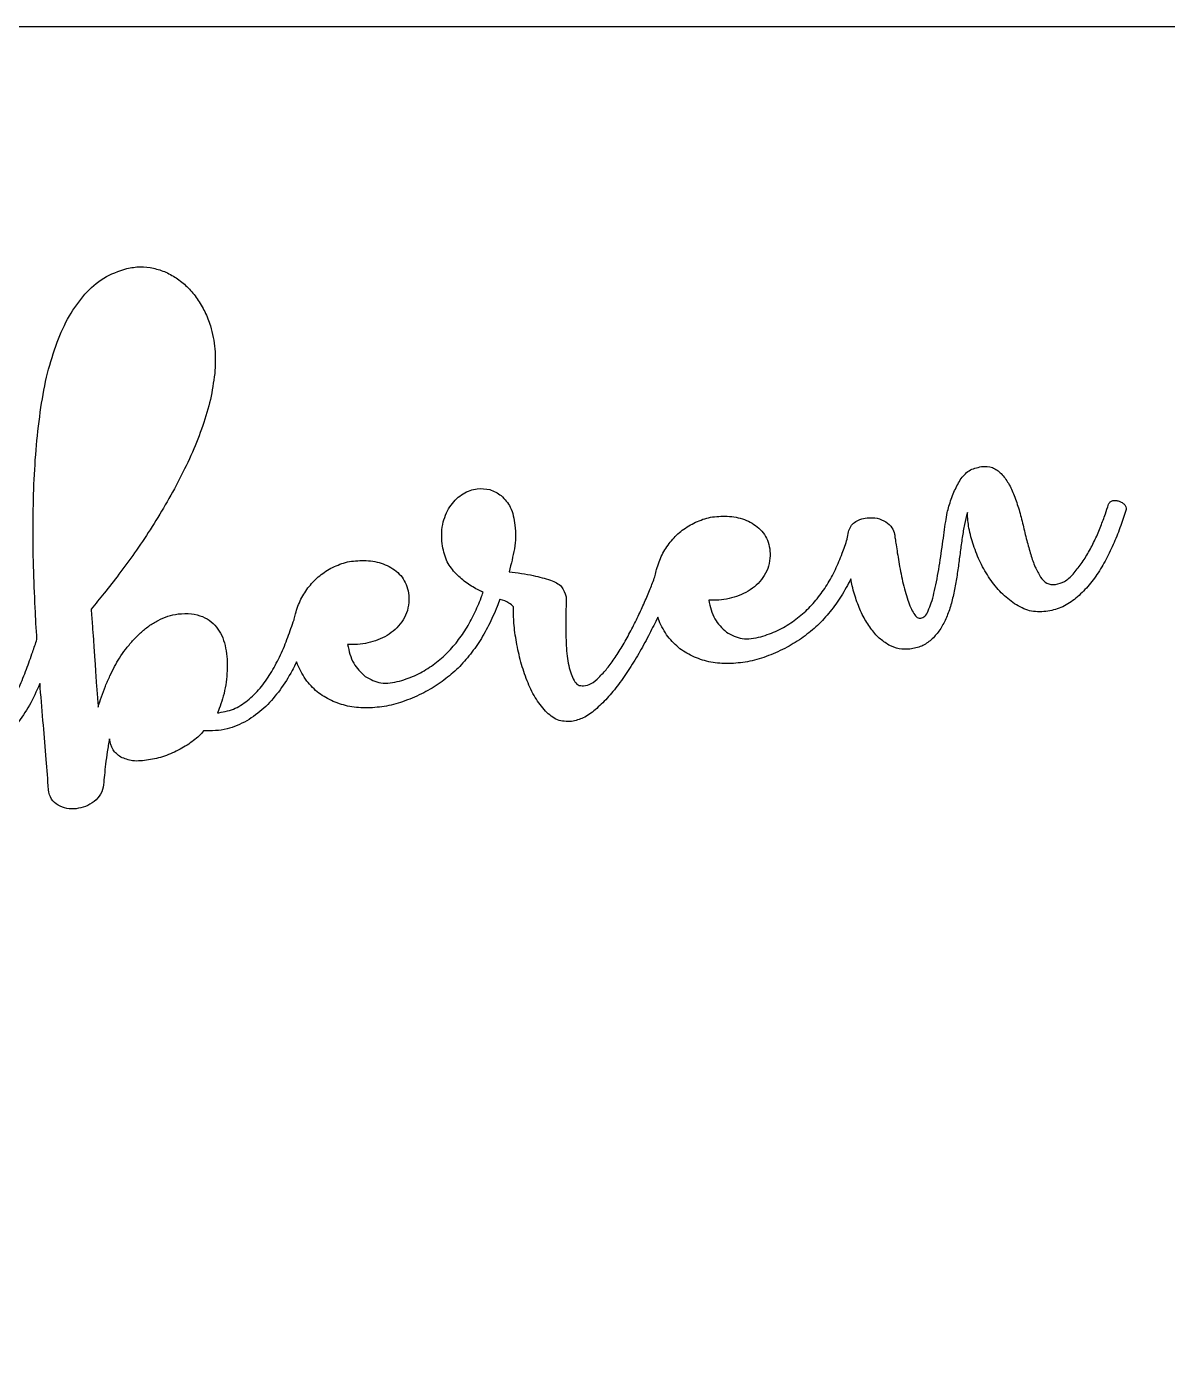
# Model space of a CAD drawing. Header units: millimetres. Extents: x -310 to 60, y -185 to 185.
# Drawn here: x -24.84 to 8.8, y 145.89 to 184.97 of the extents above; entities that cross this region are included whole.
import ezdxf

# ---------------------------------------------------------------- set-up
doc = ezdxf.new("R2010")
doc.units = ezdxf.units.MM
doc.layers.get('0').update_dxf_attribs({"linetype": 'CONTINUOUS'})

msp = doc.modelspace()

# ---------------------------------------------------------------- linework, layer by layer
for p, q in [((-6.317, 168.74), (-6.304, 168.776)), ((-0.539, 168.679), (-0.571, 168.611)), ((-10.872, 168.072), (-10.886, 168.077)), ((-24.446, 165.595), (-24.456, 165.569)), ((-19.214, 164.726), (-19.167, 164.732))]:
    msp.add_line(p, q)
msp.add_lwpolyline([(-200.681, -184.932), (-200.681, -185.032), (-240.681, -185.032), (-240.681, -184.932), (-245.424, -180.189), (-265.424, -180.189), (-270.262, -185.032), (-305.471, -185.032), (-310.471, -180.224), (-310.471, 179.968), (-305.471, 184.968), (54.529, 184.968), (59.529, 179.968), (59.529, -180.032), (54.529, -185.032), (19.319, -185.032), (14.482, -180.189), (-5.518, -180.189), (-10.261, -184.932), (-10.261, -185.032), (-50.261, -185.032), (-50.261, -184.932), (-55.004, -180.189), (-195.939, -180.189)], close=True)
for points, knots in [([(-23.124, 177.074), (-22.948, 177.247), (-22.594, 177.596), (-22.123, 177.752), (-21.887, 177.83)], [0, 0, 0, 0, 0.0732222, 0.1467386, 0.1467386, 0.1467386, 0.1467386]), ([(-21.887, 177.83), (-21.755, 177.855), (-21.494, 177.904), (-21.232, 177.862), (-21.103, 177.842)], [0, 0, 0, 0, 0.03990191, 0.07898188, 0.07898188, 0.07898188, 0.07898188]), ([(-21.103, 177.842), (-20.976, 177.807), (-20.722, 177.737), (-20.499, 177.596), (-20.387, 177.525)], [0, 0, 0, 0, 0.03912047, 0.07869063, 0.07869063, 0.07869063, 0.07869063]), ([(-20.387, 177.525), (-20.279, 177.441), (-20.06, 177.271), (-19.892, 177.05), (-19.807, 176.937)], [0, 0, 0, 0, 0.04065472, 0.08288815, 0.08288815, 0.08288815, 0.08288815]), ([(-23.941, 175.655), (-23.832, 175.922), (-23.622, 176.431), (-23.285, 176.866), (-23.124, 177.074)], [0, 0, 0, 0, 0.085987, 0.1643469, 0.1643469, 0.1643469, 0.1643469]), ([(-19.807, 176.937), (-19.728, 176.813), (-19.568, 176.562), (-19.469, 176.281), (-19.419, 176.138)], [0, 0, 0, 0, 0.04380397, 0.08906321, 0.08906321, 0.08906321, 0.08906321]), ([(-19.419, 176.138), (-19.363, 175.913), (-19.25, 175.451), (-19.279, 174.977), (-19.294, 174.733)], [0, 0, 0, 0, 0.0690171, 0.1418029, 0.1418029, 0.1418029, 0.1418029]), ([(-24.418, 173.729), (-24.361, 174.071), (-24.253, 174.726), (-24.042, 175.355), (-23.941, 175.655)], [0, 0, 0, 0, 0.1039312, 0.1987395, 0.1987395, 0.1987395, 0.1987395]), ([(-19.294, 174.733), (-19.329, 174.478), (-19.4, 173.955), (-19.561, 173.454), (-19.644, 173.197)], [0, 0, 0, 0, 0.0770821, 0.1577966, 0.1577966, 0.1577966, 0.1577966]), ([(-24.624, 171.467), (-24.604, 171.853), (-24.565, 172.61), (-24.466, 173.361), (-24.418, 173.729)], [0, 0, 0, 0, 0.1160285, 0.2272083, 0.2272083, 0.2272083, 0.2272083]), ([(-19.644, 173.197), (-19.742, 172.933), (-19.941, 172.397), (-20.197, 171.886), (-20.327, 171.626)], [0, 0, 0, 0, 0.0842309, 0.1714462, 0.1714462, 0.1714462, 0.1714462]), ([(2.69, 171.599), (2.768, 171.7), (2.928, 171.906), (3.183, 171.961), (3.313, 171.989)], [0, 0, 0, 0, 0.03722433, 0.07567391, 0.07567391, 0.07567391, 0.07567391]), ([(3.313, 171.989), (3.426, 171.993), (3.648, 171.999), (3.817, 171.854), (3.9, 171.784)], [0, 0, 0, 0, 0.03268659, 0.06426645, 0.06426645, 0.06426645, 0.06426645]), ([(-20.327, 171.626), (-20.465, 171.368), (-20.738, 170.859), (-21.044, 170.37), (-21.195, 170.129)], [0, 0, 0, 0, 0.087675, 0.1730868, 0.1730868, 0.1730868, 0.1730868]), ([(2.356, 170.82), (2.4, 170.96), (2.486, 171.231), (2.623, 171.479), (2.69, 171.599)], [0, 0, 0, 0, 0.04393848, 0.08487704, 0.08487704, 0.08487704, 0.08487704]), ([(3.9, 171.784), (3.975, 171.691), (4.133, 171.493), (4.231, 171.259), (4.282, 171.135)], [0, 0, 0, 0, 0.03559298, 0.07558022, 0.07558022, 0.07558022, 0.07558022]), ([(-24.635, 169.048), (-24.644, 169.455), (-24.661, 170.262), (-24.636, 171.068), (-24.624, 171.467)], [0, 0, 0, 0, 0.1222312, 0.2419801, 0.2419801, 0.2419801, 0.2419801]), ([(-12.326, 170.855), (-12.273, 170.922), (-12.17, 171.051), (-12.034, 171.144), (-11.968, 171.189)], [0, 0, 0, 0, 0.02528732, 0.04921363, 0.04921363, 0.04921363, 0.04921363]), ([(-11.968, 171.189), (-11.901, 171.226), (-11.769, 171.297), (-11.623, 171.324), (-11.551, 171.337)], [0, 0, 0, 0, 0.02276822, 0.04450185, 0.04450185, 0.04450185, 0.04450185]), ([(-11.551, 171.337), (-11.425, 171.34), (-11.168, 171.345), (-10.953, 171.205), (-10.843, 171.134)], [0, 0, 0, 0, 0.03686002, 0.07517786, 0.07517786, 0.07517786, 0.07517786]), ([(-12.555, 170.356), (-12.528, 170.447), (-12.475, 170.624), (-12.375, 170.78), (-12.326, 170.855)], [0, 0, 0, 0, 0.02844271, 0.0552039, 0.0552039, 0.0552039, 0.0552039]), ([(-10.843, 171.134), (-10.743, 171.025), (-10.519, 170.78), (-10.468, 170.449), (-10.44, 170.265)], [0, 0, 0, 0, 0.04324392, 0.09774196, 0.09774196, 0.09774196, 0.09774196]), ([(2.26, 170.367), (2.273, 170.456), (2.295, 170.609), (2.338, 170.757), (2.356, 170.82)], [0, 0, 0, 0, 0.02676623, 0.04634806, 0.04634806, 0.04634806, 0.04634806]), ([(4.282, 171.135), (4.331, 170.997), (4.433, 170.712), (4.503, 170.418), (4.54, 170.266)], [0, 0, 0, 0, 0.04395013, 0.0907064, 0.0907064, 0.0907064, 0.0907064]), ([(6.835, 170.234), (6.88, 170.353), (6.961, 170.566), (7.032, 170.783), (7.064, 170.878)], [0, 0, 0, 0, 0.03817325, 0.06843204, 0.06843204, 0.06843204, 0.06843204]), ([(7.064, 170.878), (7.078, 170.905), (7.106, 170.957), (7.162, 170.976), (7.19, 170.985)], [0, 0, 0, 0, 0.00870769, 0.01705644, 0.01705644, 0.01705644, 0.01705644]), ([(7.19, 170.985), (7.22, 170.988), (7.282, 170.995), (7.342, 170.979), (7.373, 170.971)], [0, 0, 0, 0, 0.0090198, 0.01850738, 0.01850738, 0.01850738, 0.01850738]), ([(7.373, 170.971), (7.403, 170.959), (7.461, 170.937), (7.507, 170.895), (7.53, 170.875)], [0, 0, 0, 0, 0.00949241, 0.01850858, 0.01850858, 0.01850858, 0.01850858]), ([(7.53, 170.875), (7.547, 170.853), (7.582, 170.808), (7.58, 170.752), (7.579, 170.724)], [0, 0, 0, 0, 0.00825556, 0.01636809, 0.01636809, 0.01636809, 0.01636809]), ([(-5.17, 170.325), (-5.026, 170.387), (-4.731, 170.514), (-4.41, 170.524), (-4.246, 170.529)], [0, 0, 0, 0, 0.04661377, 0.09538239, 0.09538239, 0.09538239, 0.09538239]), ([(-4.246, 170.529), (-4.158, 170.525), (-3.985, 170.517), (-3.817, 170.47), (-3.734, 170.447)], [0, 0, 0, 0, 0.02621136, 0.05198465, 0.05198465, 0.05198465, 0.05198465]), ([(-3.734, 170.447), (-3.655, 170.418), (-3.497, 170.36), (-3.361, 170.26), (-3.294, 170.211)], [0, 0, 0, 0, 0.02526617, 0.05015884, 0.05015884, 0.05015884, 0.05015884]), ([(-0.427, 170.345), (-0.375, 170.376), (-0.261, 170.445), (-0.128, 170.465), (-0.056, 170.476)], [0, 0, 0, 0, 0.01794237, 0.03964398, 0.03964398, 0.03964398, 0.03964398]), ([(-0.056, 170.476), (0.046, 170.482), (0.241, 170.493), (0.414, 170.401), (0.497, 170.356)], [0, 0, 0, 0, 0.02991323, 0.05754375, 0.05754375, 0.05754375, 0.05754375]), ([(2.167, 169.703), (2.183, 169.819), (2.215, 170.04), (2.246, 170.262), (2.26, 170.367)], [0, 0, 0, 0, 0.03511329, 0.06709573, 0.06709573, 0.06709573, 0.06709573]), ([(2.899, 170.633), (2.869, 170.518), (2.806, 170.274), (2.768, 170.026), (2.748, 169.895)], [0, 0, 0, 0, 0.03574428, 0.07536966, 0.07536966, 0.07536966, 0.07536966]), ([(3.077, 169.67), (3.027, 169.837), (2.931, 170.151), (2.909, 170.479), (2.899, 170.633)], [0, 0, 0, 0, 0.05220789, 0.09826662, 0.09826662, 0.09826662, 0.09826662]), ([(7.579, 170.724), (7.529, 170.565), (7.425, 170.235), (7.294, 169.915), (7.227, 169.75)], [0, 0, 0, 0, 0.0500575, 0.103618, 0.103618, 0.103618, 0.103618]), ([(-21.195, 170.129), (-21.346, 169.899), (-21.64, 169.452), (-21.96, 169.022), (-22.116, 168.813)], [0, 0, 0, 0, 0.0823098, 0.1606278, 0.1606278, 0.1606278, 0.1606278]), ([(-12.584, 169.711), (-12.595, 169.825), (-12.614, 170.041), (-12.574, 170.254), (-12.555, 170.356)], [0, 0, 0, 0, 0.03400724, 0.06479215, 0.06479215, 0.06479215, 0.06479215]), ([(-10.44, 170.265), (-10.429, 170.145), (-10.408, 169.912), (-10.441, 169.68), (-10.457, 169.567)], [0, 0, 0, 0, 0.03594057, 0.06996185, 0.06996185, 0.06996185, 0.06996185]), ([(-5.863, 169.763), (-5.763, 169.874), (-5.563, 170.098), (-5.302, 170.249), (-5.17, 170.325)], [0, 0, 0, 0, 0.04432355, 0.08973998, 0.08973998, 0.08973998, 0.08973998]), ([(-3.294, 170.211), (-3.233, 170.155), (-3.11, 170.042), (-3.035, 169.893), (-2.998, 169.818)], [0, 0, 0, 0, 0.02463004, 0.04956534, 0.04956534, 0.04956534, 0.04956534]), ([(-0.645, 169.852), (-0.645, 169.855), (-0.638, 169.926), (-0.624, 169.996), (-0.61, 170.063)], [0.02350466, 0.02350466, 0.02350466, 0.02350466, 0.02435458, 0.04485711, 0.04485711, 0.04485711, 0.04485711]), ([(-0.61, 170.063), (-0.591, 170.12), (-0.553, 170.229), (-0.468, 170.308), (-0.427, 170.345)], [0, 0, 0, 0, 0.01762162, 0.03411948, 0.03411948, 0.03411948, 0.03411948]), ([(0.497, 170.356), (0.564, 170.305), (0.689, 170.211), (0.733, 170.062), (0.753, 169.995)], [0, 0, 0, 0, 0.02471766, 0.04534692, 0.04534692, 0.04534692, 0.04534692]), ([(0.753, 169.995), (0.758, 169.952), (0.772, 169.847), (0.788, 169.743), (0.797, 169.68)], [0, 0, 0, 0, 0.01275079, 0.03180623, 0.03180623, 0.03180623, 0.03180623]), ([(4.54, 170.266), (4.575, 170.115), (4.643, 169.822), (4.727, 169.533), (4.768, 169.393)], [0, 0, 0, 0, 0.04666347, 0.09021645, 0.09021645, 0.09021645, 0.09021645]), ([(6.475, 169.47), (6.542, 169.594), (6.676, 169.842), (6.782, 170.103), (6.835, 170.234)], [0, 0, 0, 0, 0.04231259, 0.08445406, 0.08445406, 0.08445406, 0.08445406]), ([(-12.214, 168.862), (-12.306, 168.98), (-12.501, 169.231), (-12.556, 169.545), (-12.584, 169.711)], [0, 0, 0, 0, 0.04427424, 0.09391493, 0.09391493, 0.09391493, 0.09391493]), ([(-6.265, 168.958), (-6.218, 169.104), (-6.125, 169.393), (-5.949, 169.641), (-5.863, 169.763)], [0, 0, 0, 0, 0.04596224, 0.09050032, 0.09050032, 0.09050032, 0.09050032]), ([(-2.998, 169.818), (-2.969, 169.736), (-2.911, 169.565), (-2.917, 169.383), (-2.921, 169.29)], [0, 0, 0, 0, 0.02594464, 0.05382568, 0.05382568, 0.05382568, 0.05382568]), ([(-0.993, 168.952), (-0.922, 169.111), (-0.791, 169.405), (-0.69, 169.711), (-0.645, 169.852)], [0, 0, 0, 0, 0.05215117, 0.09661919, 0.09661919, 0.09661919, 0.09661919]), ([(0.797, 169.68), (0.809, 169.602), (0.835, 169.435), (0.862, 169.27), (0.877, 169.182)], [0, 0, 0, 0, 0.02371191, 0.05043253, 0.05043253, 0.05043253, 0.05043253]), ([(2.053, 168.957), (2.073, 169.083), (2.112, 169.331), (2.149, 169.58), (2.167, 169.703)], [0, 0, 0, 0, 0.03822052, 0.07541218, 0.07541218, 0.07541218, 0.07541218]), ([(2.748, 169.895), (2.728, 169.756), (2.689, 169.476), (2.652, 169.195), (2.633, 169.053)], [0, 0, 0, 0, 0.04206044, 0.08499089, 0.08499089, 0.08499089, 0.08499089]), ([(3.561, 168.683), (3.464, 168.839), (3.268, 169.151), (3.141, 169.496), (3.077, 169.67)], [0, 0, 0, 0, 0.0549714, 0.1101343, 0.1101343, 0.1101343, 0.1101343]), ([(7.227, 169.75), (7.152, 169.584), (7.006, 169.257), (6.814, 168.954), (6.72, 168.805)], [0, 0, 0, 0, 0.0544277, 0.1073275, 0.1073275, 0.1073275, 0.1073275]), ([(-15.818, 169.018), (-15.674, 169.08), (-15.379, 169.207), (-15.058, 169.217), (-14.894, 169.222)], [0, 0, 0, 0, 0.04661377, 0.09538239, 0.09538239, 0.09538239, 0.09538239]), ([(-14.894, 169.222), (-14.806, 169.218), (-14.633, 169.209), (-14.465, 169.163), (-14.382, 169.14)], [0, 0, 0, 0, 0.0262123, 0.05198469, 0.05198469, 0.05198469, 0.05198469]), ([(-10.457, 169.567), (-10.479, 169.456), (-10.525, 169.229), (-10.581, 169.004), (-10.609, 168.89)], [0, 0, 0, 0, 0.03405822, 0.06946906, 0.06946906, 0.06946906, 0.06946906]), ([(-2.921, 169.29), (-2.937, 169.184), (-2.968, 168.978), (-3.076, 168.801), (-3.128, 168.714)], [0, 0, 0, 0, 0.03164288, 0.06172583, 0.06172583, 0.06172583, 0.06172583]), ([(4.768, 169.393), (4.808, 169.27), (4.881, 169.04), (5, 168.83), (5.054, 168.733)], [0, 0, 0, 0, 0.03893458, 0.07211565, 0.07211565, 0.07211565, 0.07211565]), ([(6.017, 168.821), (6.099, 168.92), (6.27, 169.123), (6.405, 169.352), (6.475, 169.47)], [0, 0, 0, 0, 0.03850237, 0.07954757, 0.07954757, 0.07954757, 0.07954757]), ([(-24.536, 166.894), (-24.555, 167.204), (-24.597, 167.921), (-24.621, 168.64), (-24.635, 169.048)], [0.0268442, 0.0268442, 0.0268442, 0.0268442, 0.1201037, 0.2424794, 0.2424794, 0.2424794, 0.2424794]), ([(-22.116, 168.813), (-22.26, 168.625), (-22.528, 168.277), (-22.809, 167.941), (-22.939, 167.787)], [0, 0, 0, 0, 0.0710642, 0.1315458, 0.1315458, 0.1315458, 0.1315458]), ([(-16.511, 168.455), (-16.411, 168.566), (-16.211, 168.791), (-15.95, 168.942), (-15.818, 169.018)], [0, 0, 0, 0, 0.04432355, 0.08973998, 0.08973998, 0.08973998, 0.08973998]), ([(-14.382, 169.14), (-14.303, 169.11), (-14.145, 169.052), (-14.009, 168.953), (-13.942, 168.904)], [0, 0, 0, 0, 0.02526617, 0.05015884, 0.05015884, 0.05015884, 0.05015884]), ([(-13.942, 168.904), (-13.881, 168.848), (-13.758, 168.735), (-13.683, 168.586), (-13.646, 168.511)], [0, 0, 0, 0, 0.02463004, 0.04956534, 0.04956534, 0.04956534, 0.04956534]), ([(-11.548, 168.363), (-11.667, 168.431), (-11.91, 168.57), (-12.111, 168.763), (-12.214, 168.862)], [0, 0, 0, 0, 0.04095, 0.08345274, 0.08345274, 0.08345274, 0.08345274]), ([(-10.609, 168.89), (-10.371, 168.858), (-9.958, 168.802), (-9.558, 168.689), (-9.388, 168.641)], [0, 0, 0, 0, 0.072012, 0.1247963, 0.1247963, 0.1247963, 0.1247963]), ([(-1.529, 168.094), (-1.428, 168.228), (-1.223, 168.498), (-1.07, 168.8), (-0.993, 168.952)], [0, 0, 0, 0, 0.0502187, 0.1012918, 0.1012918, 0.1012918, 0.1012918]), ([(0.877, 169.182), (0.893, 169.087), (0.927, 168.893), (0.969, 168.701), (0.99, 168.603)], [0, 0, 0, 0, 0.02884723, 0.05895539, 0.05895539, 0.05895539, 0.05895539]), ([(1.915, 168.257), (1.94, 168.368), (1.992, 168.6), (2.032, 168.835), (2.053, 168.957)], [0, 0, 0, 0, 0.0341561, 0.07135431, 0.07135431, 0.07135431, 0.07135431]), ([(2.633, 169.053), (2.613, 168.91), (2.574, 168.627), (2.517, 168.347), (2.489, 168.207)], [0, 0, 0, 0, 0.0431256, 0.0858189, 0.0858189, 0.0858189, 0.0858189]), ([(5.493, 168.509), (5.586, 168.534), (5.789, 168.588), (5.937, 168.739), (6.017, 168.821)], [0, 0, 0, 0, 0.02842333, 0.06199757, 0.06199757, 0.06199757, 0.06199757]), ([(6.72, 168.805), (6.621, 168.667), (6.427, 168.397), (6.177, 168.178), (6.055, 168.07)], [0, 0, 0, 0, 0.05080611, 0.09940763, 0.09940763, 0.09940763, 0.09940763]), ([(-16.913, 167.65), (-16.866, 167.797), (-16.773, 168.086), (-16.597, 168.333), (-16.511, 168.455)], [0, 0, 0, 0, 0.04596224, 0.09050032, 0.09050032, 0.09050032, 0.09050032]), ([(-13.646, 168.511), (-13.618, 168.428), (-13.559, 168.257), (-13.565, 168.076), (-13.569, 167.982)], [0, 0, 0, 0, 0.02594464, 0.05382568, 0.05382568, 0.05382568, 0.05382568]), ([(-9.388, 168.641), (-9.267, 168.589), (-9.042, 168.493), (-8.969, 168.26), (-8.935, 168.152)], [0, 0, 0, 0, 0.03727098, 0.06967283, 0.06967283, 0.06967283, 0.06967283]), ([(-6.618, 167.989), (-6.562, 168.12), (-6.455, 168.367), (-6.361, 168.62), (-6.317, 168.74)], [0, 0, 0, 0, 0.0425313, 0.08084359, 0.08084359, 0.08084359, 0.08084359]), ([(-3.128, 168.714), (-3.19, 168.636), (-3.314, 168.481), (-3.48, 168.371), (-3.563, 168.316)], [0, 0, 0, 0, 0.02964709, 0.05926683, 0.05926683, 0.05926683, 0.05926683]), ([(-0.571, 168.611), (-0.662, 168.441), (-0.842, 168.105), (-1.076, 167.806), (-1.191, 167.658)], [0, 0, 0, 0, 0.0579598, 0.1138796, 0.1138796, 0.1138796, 0.1138796]), ([(-0.356, 167.997), (-0.407, 168.153), (-0.48, 168.378), (-0.526, 168.608), (-0.539, 168.679)], [0, 0, 0, 0, 0.04927042, 0.07068948, 0.07068948, 0.07068948, 0.07068948]), ([(0.99, 168.603), (1.012, 168.507), (1.056, 168.322), (1.114, 168.141), (1.142, 168.054)], [0, 0, 0, 0, 0.02961948, 0.05704303, 0.05704303, 0.05704303, 0.05704303]), ([(4.293, 167.939), (4.156, 168.043), (3.877, 168.256), (3.668, 168.539), (3.561, 168.683)], [0, 0, 0, 0, 0.0513633, 0.1048831, 0.1048831, 0.1048831, 0.1048831]), ([(5.054, 168.733), (5.112, 168.659), (5.224, 168.516), (5.405, 168.512), (5.493, 168.509)], [0, 0, 0, 0, 0.02665955, 0.05163188, 0.05163188, 0.05163188, 0.05163188]), ([(-11.641, 167.645), (-11.57, 167.803), (-11.477, 168.013), (-11.399, 168.228), (-11.381, 168.281)], [0, 0, 0, 0, 0.05215117, 0.06878741, 0.06878741, 0.06878741, 0.06878741]), ([(-10.886, 168.077), (-10.912, 168.004), (-11.011, 167.742), (-11.131, 167.488), (-11.219, 167.304)], [0.04182453, 0.04182453, 0.04182453, 0.04182453, 0.06500209, 0.12604802, 0.12604802, 0.12604802, 0.12604802]), ([(-10.482, 167.853), (-10.525, 167.893), (-10.637, 167.996), (-10.783, 168.043), (-10.872, 168.072)], [0, 0, 0, 0, 0.01740002, 0.04508483, 0.04508483, 0.04508483, 0.04508483]), ([(-8.935, 168.152), (-8.933, 168.116), (-8.928, 168.017), (-8.932, 167.918), (-8.935, 167.856)], [0, 0, 0, 0, 0.01098684, 0.02963349, 0.02963349, 0.02963349, 0.02963349]), ([(-4.128, 168.096), (-4.229, 168.077), (-4.427, 168.04), (-4.629, 168.048), (-4.728, 168.052)], [0, 0, 0, 0, 0.03060878, 0.06024684, 0.06024684, 0.06024684, 0.06024684]), ([(-4.728, 168.052), (-4.685, 167.857), (-4.605, 167.488), (-4.334, 167.228), (-4.206, 167.107)], [0, 0, 0, 0, 0.0585413, 0.1101711, 0.1101711, 0.1101711, 0.1101711]), ([(-3.563, 168.316), (-3.652, 168.269), (-3.832, 168.173), (-4.029, 168.121), (-4.128, 168.096)], [0, 0, 0, 0, 0.03012126, 0.06087379, 0.06087379, 0.06087379, 0.06087379]), ([(-2.255, 167.413), (-2.122, 167.514), (-1.857, 167.716), (-1.638, 167.969), (-1.529, 168.094)], [0, 0, 0, 0, 0.050022, 0.09984211, 0.09984211, 0.09984211, 0.09984211]), ([(1.142, 168.054), (1.169, 167.978), (1.218, 167.839), (1.291, 167.711), (1.324, 167.653)], [0, 0, 0, 0, 0.02415683, 0.04410183, 0.04410183, 0.04410183, 0.04410183]), ([(1.743, 167.735), (1.775, 167.812), (1.846, 167.982), (1.891, 168.16), (1.915, 168.257)], [0, 0, 0, 0, 0.02503256, 0.05509025, 0.05509025, 0.05509025, 0.05509025]), ([(2.489, 168.207), (2.458, 168.073), (2.397, 167.815), (2.294, 167.57), (2.244, 167.451)], [0, 0, 0, 0, 0.04105756, 0.07958117, 0.07958117, 0.07958117, 0.07958117]), ([(6.055, 168.07), (5.927, 167.981), (5.672, 167.802), (5.367, 167.743), (5.216, 167.714)], [0, 0, 0, 0, 0.04633056, 0.09206607, 0.09206607, 0.09206607, 0.09206607]), ([(-22.939, 167.787), (-22.926, 167.623), (-22.903, 167.325), (-22.881, 167.028), (-22.872, 166.894)], [0, 0, 0, 0, 0.04940132, 0.08949876, 0.08949876, 0.08949876, 0.08949876]), ([(-20.964, 167.455), (-20.869, 167.5), (-20.679, 167.59), (-20.473, 167.625), (-20.37, 167.643)], [0, 0, 0, 0, 0.03148333, 0.06251354, 0.06251354, 0.06251354, 0.06251354]), ([(-20.37, 167.643), (-20.238, 167.655), (-19.994, 167.677), (-19.761, 167.602), (-19.654, 167.568)], [0, 0, 0, 0, 0.0393601, 0.07270241, 0.07270241, 0.07270241, 0.07270241]), ([(-13.569, 167.982), (-13.585, 167.877), (-13.616, 167.671), (-13.724, 167.493), (-13.776, 167.407)], [0, 0, 0, 0, 0.03164288, 0.06172583, 0.06172583, 0.06172583, 0.06172583]), ([(-12.177, 166.787), (-12.076, 166.921), (-11.871, 167.19), (-11.718, 167.492), (-11.641, 167.645)], [0, 0, 0, 0, 0.0502187, 0.1012918, 0.1012918, 0.1012918, 0.1012918]), ([(-10.397, 166.812), (-10.427, 166.999), (-10.482, 167.344), (-10.482, 167.693), (-10.482, 167.853)], [0, 0, 0, 0, 0.0567018, 0.104628, 0.104628, 0.104628, 0.104628]), ([(-8.935, 167.856), (-8.938, 167.775), (-8.943, 167.602), (-8.943, 167.428), (-8.944, 167.335)], [0, 0, 0, 0, 0.02426842, 0.05210216, 0.05210216, 0.05210216, 0.05210216]), ([(-7.022, 167.148), (-6.95, 167.29), (-6.808, 167.567), (-6.681, 167.851), (-6.618, 167.989)], [0, 0, 0, 0, 0.04771845, 0.09338393, 0.09338393, 0.09338393, 0.09338393]), ([(-1.191, 167.658), (-1.313, 167.521), (-1.556, 167.248), (-1.849, 167.029), (-1.995, 166.919)], [0, 0, 0, 0, 0.0547755, 0.109472, 0.109472, 0.109472, 0.109472]), ([(0.048, 167.218), (-0.03, 167.335), (-0.193, 167.58), (-0.3, 167.854), (-0.356, 167.997)], [0, 0, 0, 0, 0.04208419, 0.08793056, 0.08793056, 0.08793056, 0.08793056]), ([(1.324, 167.653), (1.353, 167.609), (1.403, 167.534), (1.491, 167.52), (1.529, 167.515)], [0, 0, 0, 0, 0.01485723, 0.02569243, 0.02569243, 0.02569243, 0.02569243]), ([(1.529, 167.515), (1.569, 167.532), (1.669, 167.575), (1.716, 167.675), (1.743, 167.735)], [0, 0, 0, 0, 0.01292446, 0.0316686, 0.0316686, 0.0316686, 0.0316686]), ([(5.216, 167.714), (5.052, 167.708), (4.724, 167.696), (4.437, 167.858), (4.293, 167.939)], [0, 0, 0, 0, 0.04813809, 0.09660536, 0.09660536, 0.09660536, 0.09660536]), ([(-21.486, 167.083), (-21.405, 167.154), (-21.243, 167.295), (-21.057, 167.402), (-20.964, 167.455)], [0, 0, 0, 0, 0.0322931, 0.06430961, 0.06430961, 0.06430961, 0.06430961]), ([(-19.654, 167.568), (-19.563, 167.521), (-19.386, 167.43), (-19.26, 167.276), (-19.198, 167.2)], [0, 0, 0, 0, 0.03012696, 0.05910889, 0.05910889, 0.05910889, 0.05910889]), ([(-17.137, 166.958), (-17.075, 167.13), (-17.011, 167.308), (-16.95, 167.487), (-16.947, 167.493)], [0, 0, 0, 0, 0.05480618, 0.0567418, 0.0567418, 0.0567418, 0.0567418]), ([(-13.776, 167.407), (-13.838, 167.329), (-13.962, 167.173), (-14.128, 167.064), (-14.211, 167.009)], [0, 0, 0, 0, 0.02964709, 0.05926683, 0.05926683, 0.05926683, 0.05926683]), ([(-11.219, 167.304), (-11.31, 167.133), (-11.49, 166.798), (-11.724, 166.498), (-11.839, 166.351)], [0, 0, 0, 0, 0.0579603, 0.1138795, 0.1138795, 0.1138795, 0.1138795]), ([(-8.944, 167.335), (-8.943, 167.234), (-8.941, 167.027), (-8.932, 166.82), (-8.928, 166.714)], [0, 0, 0, 0, 0.03033019, 0.06209508, 0.06209508, 0.06209508, 0.06209508]), ([(-6.231, 167.548), (-6.31, 167.384), (-6.475, 167.043), (-6.659, 166.712), (-6.754, 166.54)], [0.0020871, 0.0020871, 0.0020871, 0.0020871, 0.0565389, 0.1156859, 0.1156859, 0.1156859, 0.1156859]), ([(-5.931, 166.974), (-6.029, 167.125), (-6.148, 167.309), (-6.219, 167.511), (-6.231, 167.548)], [0, 0, 0, 0, 0.053482, 0.06500316, 0.06500316, 0.06500316, 0.06500316]), ([(-3.192, 166.971), (-3.023, 167.026), (-2.692, 167.133), (-2.399, 167.321), (-2.255, 167.413)], [0, 0, 0, 0, 0.0530462, 0.1039788, 0.1039788, 0.1039788, 0.1039788]), ([(2.244, 167.451), (2.188, 167.344), (2.08, 167.134), (1.916, 166.964), (1.836, 166.881)], [0, 0, 0, 0, 0.03609048, 0.07040902, 0.07040902, 0.07040902, 0.07040902]), ([(-24.843, 166.012), (-24.781, 166.184), (-24.676, 166.477), (-24.577, 166.772), (-24.536, 166.894)], [0, 0, 0, 0, 0.0548066, 0.09339124, 0.09339124, 0.09339124, 0.09339124]), ([(-22.872, 166.894), (-22.864, 166.786), (-22.85, 166.588), (-22.836, 166.391), (-22.829, 166.301)], [0, 0, 0, 0, 0.03259176, 0.05947569, 0.05947569, 0.05947569, 0.05947569]), ([(-21.923, 166.6), (-21.855, 166.685), (-21.72, 166.855), (-21.564, 167.007), (-21.486, 167.083)], [0, 0, 0, 0, 0.03257683, 0.06513873, 0.06513873, 0.06513873, 0.06513873]), ([(-19.198, 167.2), (-19.146, 167.116), (-19.039, 166.94), (-18.994, 166.739), (-18.971, 166.636)], [0, 0, 0, 0, 0.02963799, 0.06120509, 0.06120509, 0.06120509, 0.06120509]), ([(-17.611, 165.945), (-17.521, 166.106), (-17.339, 166.433), (-17.205, 166.782), (-17.137, 166.958)], [0, 0, 0, 0, 0.0555072, 0.1119936, 0.1119936, 0.1119936, 0.1119936]), ([(-14.211, 167.009), (-14.3, 166.961), (-14.48, 166.865), (-14.677, 166.814), (-14.776, 166.788)], [0, 0, 0, 0, 0.03012216, 0.06087376, 0.06087376, 0.06087376, 0.06087376]), ([(-7.488, 166.359), (-7.407, 166.483), (-7.241, 166.739), (-7.097, 167.009), (-7.022, 167.148)], [0, 0, 0, 0, 0.04434807, 0.09160345, 0.09160345, 0.09160345, 0.09160345]), ([(-5.15, 166.368), (-5.297, 166.444), (-5.596, 166.596), (-5.819, 166.847), (-5.931, 166.974)], [0, 0, 0, 0, 0.04932288, 0.09964432, 0.09964432, 0.09964432, 0.09964432]), ([(-4.206, 167.107), (-4.055, 167.026), (-3.735, 166.856), (-3.38, 166.932), (-3.192, 166.971)], [0, 0, 0, 0, 0.049885, 0.1052599, 0.1052599, 0.1052599, 0.1052599]), ([(-1.995, 166.919), (-2.154, 166.817), (-2.484, 166.605), (-2.848, 166.461), (-3.036, 166.386)], [0, 0, 0, 0, 0.0566108, 0.1171688, 0.1171688, 0.1171688, 0.1171688]), ([(0.585, 166.728), (0.487, 166.791), (0.28, 166.924), (0.128, 167.117), (0.048, 167.218)], [0, 0, 0, 0, 0.03492297, 0.07320261, 0.07320261, 0.07320261, 0.07320261]), ([(1.836, 166.881), (1.745, 166.812), (1.558, 166.669), (1.325, 166.626), (1.205, 166.604)], [0, 0, 0, 0, 0.03374347, 0.06978484, 0.06978484, 0.06978484, 0.06978484]), ([(-22.248, 166.095), (-22.201, 166.179), (-22.104, 166.354), (-21.985, 166.516), (-21.923, 166.6)], [0, 0, 0, 0, 0.0288004, 0.06013014, 0.06013014, 0.06013014, 0.06013014]), ([(-18.971, 166.636), (-18.955, 166.526), (-18.922, 166.306), (-18.924, 166.083), (-18.926, 165.97)], [0, 0, 0, 0, 0.03315008, 0.06679324, 0.06679324, 0.06679324, 0.06679324]), ([(-14.776, 166.788), (-14.877, 166.769), (-15.075, 166.732), (-15.277, 166.741), (-15.376, 166.745)], [0, 0, 0, 0, 0.03060878, 0.06024684, 0.06024684, 0.06024684, 0.06024684]), ([(-15.376, 166.745), (-15.333, 166.549), (-15.253, 166.181), (-14.982, 165.921), (-14.855, 165.799)], [0, 0, 0, 0, 0.0585413, 0.1101711, 0.1101711, 0.1101711, 0.1101711]), ([(-12.903, 166.105), (-12.77, 166.207), (-12.505, 166.409), (-12.286, 166.661), (-12.177, 166.787)], [0, 0, 0, 0, 0.050022, 0.09984211, 0.09984211, 0.09984211, 0.09984211]), ([(-10.081, 165.672), (-10.148, 165.855), (-10.282, 166.227), (-10.358, 166.615), (-10.397, 166.812)], [0, 0, 0, 0, 0.0583054, 0.1184406, 0.1184406, 0.1184406, 0.1184406]), ([(-8.928, 166.714), (-8.921, 166.61), (-8.909, 166.41), (-8.872, 166.213), (-8.855, 166.119)], [0, 0, 0, 0, 0.03122311, 0.0600481, 0.0600481, 0.0600481, 0.0600481]), ([(-6.754, 166.54), (-6.854, 166.37), (-7.049, 166.036), (-7.274, 165.722), (-7.385, 165.568)], [0, 0, 0, 0, 0.0591761, 0.1159047, 0.1159047, 0.1159047, 0.1159047]), ([(1.205, 166.604), (1.098, 166.6), (0.882, 166.591), (0.685, 166.682), (0.585, 166.728)], [0, 0, 0, 0, 0.03159064, 0.06399288, 0.06399288, 0.06399288, 0.06399288]), ([(-22.829, 166.301), (-22.824, 166.228), (-22.814, 166.094), (-22.807, 165.96), (-22.804, 165.899)], [0, 0, 0, 0, 0.02208264, 0.04027222, 0.04027222, 0.04027222, 0.04027222]), ([(-22.515, 165.512), (-22.472, 165.615), (-22.391, 165.813), (-22.294, 166.003), (-22.248, 166.095)], [0, 0, 0, 0, 0.03347156, 0.06413351, 0.06413351, 0.06413351, 0.06413351]), ([(-16.877, 166.236), (-16.932, 166.121), (-17.088, 165.809), (-17.288, 165.522), (-17.416, 165.34)], [0.0306323, 0.0306323, 0.0306323, 0.0306323, 0.0688569, 0.1353862, 0.1353862, 0.1353862, 0.1353862]), ([(-16.579, 165.666), (-16.677, 165.817), (-16.795, 166), (-16.866, 166.201), (-16.877, 166.236)], [0, 0, 0, 0, 0.053482, 0.06459276, 0.06459276, 0.06459276, 0.06459276]), ([(-13.84, 165.664), (-13.671, 165.719), (-13.34, 165.826), (-13.047, 166.013), (-12.903, 166.105)], [0, 0, 0, 0, 0.0530462, 0.1039788, 0.1039788, 0.1039788, 0.1039788]), ([(-11.839, 166.351), (-11.961, 166.214), (-12.204, 165.941), (-12.497, 165.721), (-12.643, 165.611)], [0, 0, 0, 0, 0.0547755, 0.109472, 0.109472, 0.109472, 0.109472]), ([(-8.855, 166.119), (-8.836, 166.036), (-8.8, 165.883), (-8.73, 165.743), (-8.698, 165.679)], [0, 0, 0, 0, 0.02547748, 0.04687299, 0.04687299, 0.04687299, 0.04687299]), ([(-7.965, 165.769), (-7.884, 165.855), (-7.71, 166.04), (-7.565, 166.249), (-7.488, 166.359)], [0, 0, 0, 0, 0.03561546, 0.07604354, 0.07604354, 0.07604354, 0.07604354]), ([(-4.135, 166.179), (-4.314, 166.184), (-4.662, 166.193), (-4.99, 166.311), (-5.15, 166.368)], [0, 0, 0, 0, 0.0533049, 0.1038082, 0.1038082, 0.1038082, 0.1038082]), ([(-3.036, 166.386), (-3.217, 166.327), (-3.574, 166.212), (-3.949, 166.189), (-4.135, 166.179)], [0, 0, 0, 0, 0.0567262, 0.1122392, 0.1122392, 0.1122392, 0.1122392]), ([(-25.317, 164.998), (-25.227, 165.16), (-25.045, 165.487), (-24.911, 165.836), (-24.843, 166.012)], [0, 0, 0, 0, 0.0555072, 0.1119936, 0.1119936, 0.1119936, 0.1119936]), ([(-22.804, 165.899), (-22.801, 165.847), (-22.796, 165.745), (-22.788, 165.643), (-22.785, 165.593)], [0, 0, 0, 0, 0.01578507, 0.030654, 0.030654, 0.030654, 0.030654]), ([(-18.926, 165.97), (-18.933, 165.858), (-18.947, 165.632), (-18.995, 165.411), (-19.019, 165.3)], [0, 0, 0, 0, 0.03389124, 0.06776147, 0.06776147, 0.06776147, 0.06776147]), ([(-18.273, 165.132), (-18.149, 165.251), (-17.896, 165.496), (-17.707, 165.793), (-17.611, 165.945)], [0, 0, 0, 0, 0.0514927, 0.1051442, 0.1051442, 0.1051442, 0.1051442]), ([(-14.855, 165.799), (-14.703, 165.719), (-14.383, 165.549), (-14.028, 165.624), (-13.84, 165.664)], [0, 0, 0, 0, 0.049885, 0.1052599, 0.1052599, 0.1052599, 0.1052599]), ([(-8.698, 165.679), (-8.662, 165.63), (-8.593, 165.534), (-8.476, 165.524), (-8.418, 165.52)], [0, 0, 0, 0, 0.01725006, 0.03361618, 0.03361618, 0.03361618, 0.03361618]), ([(-8.418, 165.52), (-8.342, 165.537), (-8.169, 165.578), (-8.038, 165.7), (-7.965, 165.769)], [0, 0, 0, 0, 0.02318407, 0.05251041, 0.05251041, 0.05251041, 0.05251041]), ([(-24.456, 165.569), (-24.55, 165.36), (-24.736, 164.947), (-24.995, 164.576), (-25.122, 164.394)], [0, 0, 0, 0, 0.0688569, 0.1353862, 0.1353862, 0.1353862, 0.1353862]), ([(-24.345, 164.368), (-24.376, 164.735), (-24.411, 165.143), (-24.443, 165.552), (-24.446, 165.595)], [0, 0, 0, 0, 0.1103358, 0.123099, 0.123099, 0.123099, 0.123099]), ([(-22.785, 165.593), (-22.781, 165.544), (-22.772, 165.445), (-22.764, 165.345), (-22.76, 165.294)], [0, 0, 0, 0, 0.01471217, 0.03002396, 0.03002396, 0.03002396, 0.03002396]), ([(-22.76, 165.294), (-22.755, 165.235), (-22.744, 165.104), (-22.735, 164.972), (-22.729, 164.899)], [0, 0, 0, 0, 0.01771582, 0.03964092, 0.03964092, 0.03964092, 0.03964092]), ([(-22.729, 164.899), (-22.698, 164.998), (-22.634, 165.205), (-22.555, 165.407), (-22.515, 165.512)], [0, 0, 0, 0, 0.0312722, 0.06495289, 0.06495289, 0.06495289, 0.06495289]), ([(-19.019, 165.3), (-19.046, 165.196), (-19.097, 165), (-19.177, 164.814), (-19.214, 164.726)], [0, 0, 0, 0, 0.03212422, 0.06072369, 0.06072369, 0.06072369, 0.06072369]), ([(-17.416, 165.34), (-17.552, 165.174), (-17.821, 164.845), (-18.172, 164.606), (-18.345, 164.488)], [0, 0, 0, 0, 0.0641206, 0.1266156, 0.1266156, 0.1266156, 0.1266156]), ([(-15.798, 165.061), (-15.946, 165.136), (-16.244, 165.288), (-16.467, 165.539), (-16.579, 165.666)], [0, 0, 0, 0, 0.04932288, 0.09964432, 0.09964432, 0.09964432, 0.09964432]), ([(-12.643, 165.611), (-12.802, 165.509), (-13.132, 165.298), (-13.496, 165.153), (-13.684, 165.079)], [0, 0, 0, 0, 0.0566108, 0.1171688, 0.1171688, 0.1171688, 0.1171688]), ([(-9.542, 164.777), (-9.648, 164.908), (-9.87, 165.181), (-10.009, 165.504), (-10.081, 165.672)], [0, 0, 0, 0, 0.0501784, 0.1049207, 0.1049207, 0.1049207, 0.1049207]), ([(-7.385, 165.568), (-7.494, 165.428), (-7.702, 165.159), (-7.953, 164.929), (-8.072, 164.819)], [0, 0, 0, 0, 0.0531565, 0.1018776, 0.1018776, 0.1018776, 0.1018776]), ([(-19.167, 164.732), (-19.001, 164.764), (-18.673, 164.828), (-18.406, 165.031), (-18.273, 165.132)], [0, 0, 0, 0, 0.0497241, 0.09909959, 0.09909959, 0.09909959, 0.09909959]), ([(-14.783, 164.871), (-14.962, 164.876), (-15.31, 164.886), (-15.638, 165.004), (-15.798, 165.061)], [0, 0, 0, 0, 0.0533049, 0.1038082, 0.1038082, 0.1038082, 0.1038082]), ([(-13.684, 165.079), (-13.865, 165.02), (-14.222, 164.904), (-14.597, 164.882), (-14.783, 164.871)], [0, 0, 0, 0, 0.0567262, 0.1122392, 0.1122392, 0.1122392, 0.1122392]), ([(-8.773, 164.473), (-8.917, 164.473), (-9.212, 164.475), (-9.43, 164.674), (-9.542, 164.777)], [0, 0, 0, 0, 0.04154671, 0.08538869, 0.08538869, 0.08538869, 0.08538869]), ([(-8.072, 164.819), (-8.185, 164.729), (-8.395, 164.563), (-8.654, 164.501), (-8.773, 164.473)], [0, 0, 0, 0, 0.04259805, 0.07902416, 0.07902416, 0.07902416, 0.07902416]), ([(-24.195, 162.458), (-24.216, 162.757), (-24.26, 163.394), (-24.315, 164.031), (-24.345, 164.368)], [0, 0, 0, 0, 0.0899625, 0.1915874, 0.1915874, 0.1915874, 0.1915874]), ([(-19.62, 164.193), (-19.663, 164.143), (-19.752, 164.038), (-19.861, 163.953), (-19.918, 163.908)], [0, 0, 0, 0, 0.01957232, 0.0412485, 0.0412485, 0.0412485, 0.0412485]), ([(-18.345, 164.488), (-18.537, 164.395), (-18.939, 164.199), (-19.386, 164.195), (-19.62, 164.193)], [0, 0, 0, 0, 0.0632019, 0.1323988, 0.1323988, 0.1323988, 0.1323988]), ([(-22.397, 163.96), (-22.419, 163.833), (-22.463, 163.585), (-22.495, 163.336), (-22.511, 163.215)], [0, 0, 0, 0, 0.03896451, 0.07542069, 0.07542069, 0.07542069, 0.07542069]), ([(-22.064, 163.421), (-22.15, 163.488), (-22.327, 163.626), (-22.373, 163.847), (-22.397, 163.96)], [0, 0, 0, 0, 0.03157852, 0.06523205, 0.06523205, 0.06523205, 0.06523205]), ([(-19.918, 163.908), (-19.981, 163.863), (-20.109, 163.771), (-20.246, 163.693), (-20.316, 163.654)], [0, 0, 0, 0, 0.02321494, 0.04726403, 0.04726403, 0.04726403, 0.04726403]), ([(-21.244, 163.34), (-21.403, 163.317), (-21.685, 163.275), (-21.949, 163.377), (-22.064, 163.421)], [0, 0, 0, 0, 0.04721553, 0.08361619, 0.08361619, 0.08361619, 0.08361619]), ([(-20.775, 163.452), (-20.854, 163.427), (-21.008, 163.377), (-21.167, 163.352), (-21.244, 163.34)], [0, 0, 0, 0, 0.02493119, 0.04836945, 0.04836945, 0.04836945, 0.04836945]), ([(-20.316, 163.654), (-20.389, 163.616), (-20.538, 163.539), (-20.695, 163.482), (-20.775, 163.452)], [0, 0, 0, 0, 0.02476253, 0.05015648, 0.05015648, 0.05015648, 0.05015648]), ([(-22.511, 163.215), (-22.523, 163.106), (-22.547, 162.905), (-22.562, 162.703), (-22.569, 162.609)], [0, 0, 0, 0, 0.03281874, 0.06085409, 0.06085409, 0.06085409, 0.06085409]), ([(-22.569, 162.609), (-22.589, 162.512), (-22.63, 162.318), (-22.775, 162.183), (-22.847, 162.116)], [0, 0, 0, 0, 0.02899932, 0.05789966, 0.05789966, 0.05789966, 0.05789966]), ([(-23.909, 162.004), (-23.983, 162.058), (-24.137, 162.172), (-24.175, 162.36), (-24.195, 162.458)], [0, 0, 0, 0, 0.02650448, 0.05542172, 0.05542172, 0.05542172, 0.05542172]), ([(-23.377, 161.9), (-23.47, 161.897), (-23.656, 161.89), (-23.825, 161.966), (-23.909, 162.004)], [0, 0, 0, 0, 0.0276683, 0.05490361, 0.05490361, 0.05490361, 0.05490361]), ([(-22.847, 162.116), (-22.929, 162.06), (-23.091, 161.951), (-23.282, 161.916), (-23.377, 161.9)], [0, 0, 0, 0, 0.02936619, 0.05777661, 0.05777661, 0.05777661, 0.05777661])]:
    msp.add_open_spline(points, degree=3, knots=knots)
for points in [[(-6.304, 168.776), (-6.292, 168.837), (-6.279, 168.897), (-6.265, 168.958)], [(-11.381, 168.281), (-11.437, 168.308), (-11.493, 168.336), (-11.548, 168.363)], [(-16.947, 167.493), (-16.937, 167.545), (-16.925, 167.598), (-16.913, 167.65)]]:
    msp.add_open_spline(points, degree=3)

doc.saveas('drawing.dxf')
